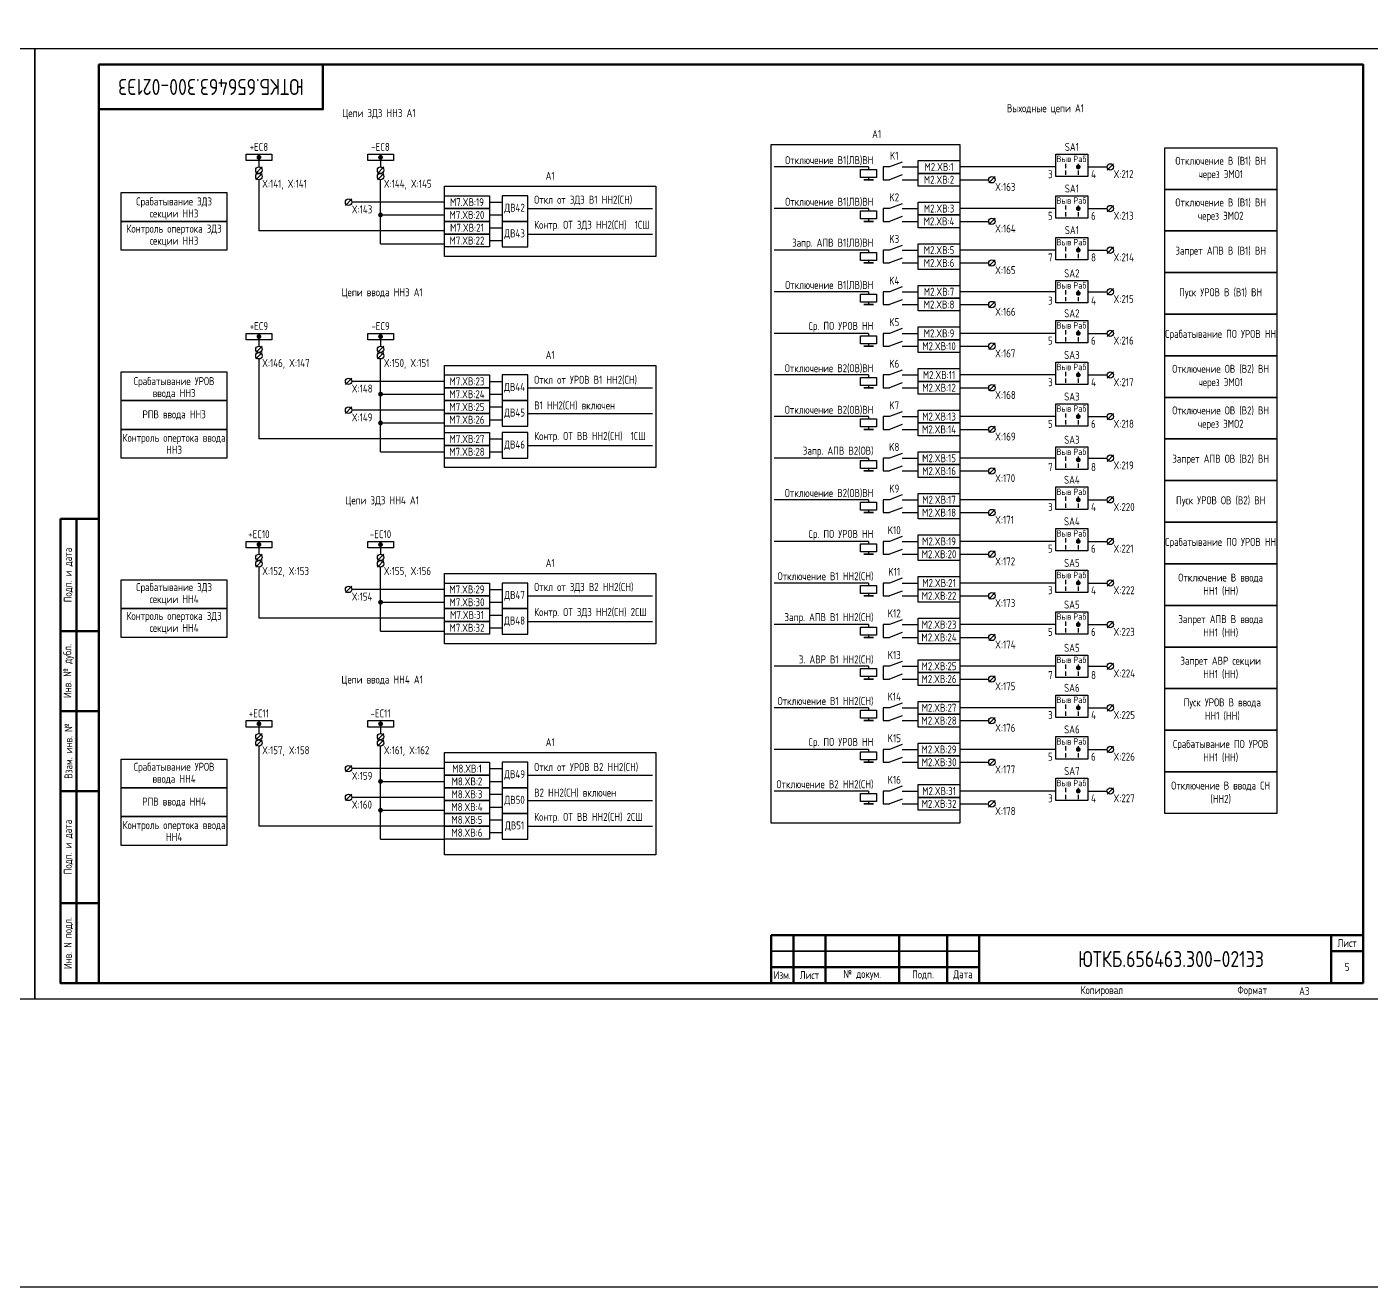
# Model space of a CAD drawing. Header units: millimetres. Extents: x -1117 to 4405, y -90 to 586.
# Drawn here: x 1677.5 to 2097.5, y -90 to 303.8 of the extents above; entities that cross this region are included whole.
import ezdxf

# ---------------------------------------------------------------- set-up
doc = ezdxf.new("R2010")
doc.units = ezdxf.units.MM
doc.styles.add('Gost_type_A', font='GOST_0.TTF')

# ---------------------------------------------------------------- blocks, each defined once
blk = doc.blocks.new('POINT')
at = {"const_width": 0.75}
blk.add_lwpolyline([(-0.375, 0, 1), (0.375, 0, 1)], format="xyb", close=True, dxfattribs=at)
blk = doc.blocks.new('Переключатель_положение')
for p, q in [((2, 1), (2, -0.34)), ((2, -1.14), (2, -2.49))]:
    blk.add_line(p, q)
blk = doc.blocks.new('Штамп угловой верхний')
at = {"lineweight": 50}
blk.add_lwpolyline([(0, 0), (70, 0), (70, -14), (0, -14)], close=True, dxfattribs=at)
blk = doc.blocks.new('Формат_А3')
blk.add_lwpolyline([(-420, 297), (0, 297), (0, 0), (-420, 0)], close=True)
at = {"lineweight": 50}
blk.add_lwpolyline([(-400, 292), (-5, 292), (-5, 5), (-400, 5)], close=True, dxfattribs=at)
blk = doc.blocks.new('Штамп левый нижний')
at = {"lineweight": 50}
for points in [[(-12, 145), (-7, 145), (-7, 110), (-12, 110)], [(-7, 145), (0, 145), (0, 110), (-7, 110)], [(-12, 110), (-7, 110), (-7, 85), (-12, 85)], [(-7, 110), (0, 110), (0, 85), (-7, 85)], [(-12, 85), (-7, 85), (-7, 60), (-12, 60)], [(-7, 85), (0, 85), (0, 60), (-7, 60)], [(-12, 60), (-7, 60), (-7, 25), (-12, 25)], [(-7, 60), (0, 60), (0, 25), (-7, 25)], [(-12, 25), (-7, 25), (-7, 0), (-12, 0)], [(-7, 25), (0, 25), (0, 0), (-7, 0)]]:
    blk.add_lwpolyline(points, close=True, dxfattribs=at)
at = {"char_height": 2.5, "attachment_point": 5, "rotation": 90, "style": 'Gost_type_A'}
for s, insert, width in [('Подп. и дата', (-9.5, 127.5), 35), ('Инв. № дубл.', (-9.5, 97.5), 25), ('Взам. инв. №', (-9.5, 72.5), 25), ('Подп. и дата', (-9.5, 42.5), 35), ('Инв. N подл.', (-9.5, 12.5), 25)]:
    blk.add_mtext(s, dxfattribs=dict(at, insert=insert, width=width))
blk = doc.blocks.new('Штамп малый нижний')
at = {"lineweight": 50}
for points in [[(-185, 15), (-178, 15), (-178, 5), (-185, 5)], [(-178, 15), (-168, 15), (-168, 5), (-178, 5)], [(-168, 15), (-145, 15), (-145, 5), (-168, 5)], [(-145, 15), (-130, 15), (-130, 5), (-145, 5)], [(-130, 15), (-120, 15), (-120, 5), (-130, 5)], [(-120, 15), (-10, 15), (-10, 0), (-120, 0)], [(-10, 15), (0, 15), (0, 10), (-10, 10)], [(-10, 10), (0, 10), (0, 0), (-10, 0)], [(-185, 5), (-178, 5), (-178, 0), (-185, 0)], [(-178, 5), (-168, 5), (-168, 0), (-178, 0)], [(-168, 5), (-145, 5), (-145, 0), (-168, 0)], [(-145, 5), (-130, 5), (-130, 0), (-145, 0)], [(-130, 5), (-120, 5), (-120, 0), (-130, 0)]]:
    blk.add_lwpolyline(points, close=True, dxfattribs=at)
for points in [[(-185, 15), (-178, 15), (-178, 10), (-185, 10)], [(-178, 15), (-168, 15), (-168, 10), (-178, 10)], [(-168, 15), (-145, 15), (-145, 10), (-168, 10)], [(-145, 15), (-130, 15), (-130, 10), (-145, 10)], [(-130, 15), (-120, 15), (-120, 10), (-130, 10)], [(-185, 10), (-178, 10), (-178, 5), (-185, 5)], [(-178, 10), (-168, 10), (-168, 5), (-178, 5)], [(-168, 10), (-145, 10), (-145, 5), (-168, 5)], [(-145, 10), (-130, 10), (-130, 5), (-145, 5)], [(-130, 10), (-120, 10), (-120, 5), (-130, 5)]]:
    blk.add_lwpolyline(points, close=True)
at = {"char_height": 2.5, "style": 'Gost_type_A'}
for s, insert, width, attachment_point in [('Лист', (-5, 12.5), 10, 5), ('Изм.', (-181.5, 2.5), 7, 5), ('Лист', (-173, 2.5), 10, 5), ('№ докум.', (-156.5, 2.5), 23, 5), ('Подп.', (-137.5, 2.5), 15, 5), ('Дата', (-125, 2.5), 10, 5), ('Копировал', (-75, -2.53), 13.1202, 6), ('Формат', (-30, -2.53), 13.1202, 6)]:
    blk.add_mtext(s, dxfattribs=dict(at, insert=insert, width=width, attachment_point=attachment_point))
blk = doc.blocks.new('Шинка')
blk.add_lwpolyline([(-4, 1), (4, 1), (4, -1), (-4, -1)], close=True)
blk.add_blockref('POINT', (0, 0))

msp = doc.modelspace()

# ---------------------------------------------------------------- linework, layer by layer
for p, q in [((1750, 263), (1750, 260)), ((1788, 263), (1788, 260)), ((2017.01, 261), (2015.01, 259)), ((1751, 260), (1749, 258)), ((1751, 258), (1749, 256)), ((1789, 260), (1787, 258)), ((1789, 258), (1787, 256)), ((1940.5, 260), (1911, 260)), ((1940.5, 260), (1940.5, 259.25)), ((1940.5, 256.75), (1940.5, 256)), ((1999, 260), (1969, 260)), ((1980.01, 257), (1978.01, 255)), ((1750, 256), (1750, 240)), ((1788, 236), (1788, 256)), ((1969, 256), (1978, 256)), ((1779, 250), (1777, 248)), ((1808, 249), (1779, 249)), ((1822, 249), (1826, 249)), ((2017.01, 248), (2015.01, 246)), ((1788, 245), (1808, 245)), ((1822, 245), (1826, 245)), ((1834, 247), (1873, 247)), ((1940.5, 247), (1911, 247)), ((1940.5, 247), (1940.5, 246.25)), ((1940.5, 243.75), (1940.5, 243)), ((1999, 247), (1969, 247)), ((1980.01, 244), (1978.01, 242)), ((1808, 240), (1750, 240)), ((1822, 241), (1826, 241)), ((1969, 243), (1978, 243)), ((1788, 236), (1808, 236)), ((1822, 237), (1826, 237)), ((1834, 239), (1873, 239)), ((1940.5, 234), (1911, 234)), ((1940.5, 234), (1940.5, 233.25)), ((1999, 234), (1969, 234)), ((1980.01, 231), (1978.01, 229)), ((2017.01, 235), (2015.01, 233)), ((1940.5, 230.75), (1940.5, 230)), ((1969, 230), (1978, 230)), ((1940.5, 221), (1911, 221)), ((1940.5, 221), (1940.5, 220.25)), ((1999, 221), (1969, 221)), ((2017.01, 222), (2015.01, 220)), ((1940.5, 217.75), (1940.5, 217)), ((1969, 217), (1978, 217)), ((1980.01, 218), (1978.01, 216)), ((1750, 207), (1750, 204)), ((1788, 207), (1788, 204)), ((1940.5, 208), (1911, 208)), ((1940.5, 208), (1940.5, 207.25)), ((1999, 208), (1969, 208)), ((2017.01, 209), (2015.01, 207)), ((1751, 204), (1749, 202)), ((1751, 202), (1749, 200)), ((1789, 204), (1787, 202)), ((1789, 202), (1787, 200)), ((1940.5, 204.75), (1940.5, 204)), ((1969, 204), (1978, 204)), ((1980.01, 205), (1978.01, 203)), ((1750, 200), (1750, 175)), ((1788, 171), (1788, 200)), ((1779, 194), (1777, 192)), ((1940.5, 195), (1911, 195)), ((1940.5, 195), (1940.5, 194.25)), ((1999, 195), (1969, 195)), ((2017.01, 196), (2015.01, 194)), ((1808, 193), (1779, 193)), ((1788, 189), (1808, 189)), ((1822, 193), (1826, 193)), ((1822, 189), (1826, 189)), ((1834, 191), (1873, 191)), ((1940.5, 191.75), (1940.5, 191)), ((1969, 191), (1978, 191)), ((1980.01, 192), (1978.01, 190)), ((1779, 185), (1777, 183)), ((1822, 185), (1826, 185)), ((1808, 184), (1779, 184)), ((1822, 181), (1826, 181)), ((1834, 183), (1873, 183)), ((1940.5, 182), (1911, 182)), ((1940.5, 182), (1940.5, 181.25)), ((1999, 182), (1969, 182)), ((2017.01, 183), (2015.01, 181)), ((1788, 180), (1808, 180)), ((1940.5, 178.75), (1940.5, 178)), ((1969, 178), (1978, 178)), ((1980.01, 179), (1978.01, 177)), ((1808, 175), (1750, 175)), ((1822, 175), (1826, 175)), ((1834, 173), (1873, 173)), ((1788, 171), (1808, 171)), ((1822, 171), (1826, 171)), ((1940.5, 169), (1911, 169)), ((1940.5, 169), (1940.5, 168.25)), ((1999, 169), (1969, 169)), ((2017.01, 170), (2015.01, 168)), ((1940.5, 165.75), (1940.5, 165)), ((1969, 165), (1978, 165)), ((1980.01, 166), (1978.01, 164)), ((1940.5, 156), (1911, 156)), ((1940.5, 156), (1940.5, 155.25)), ((1999, 156), (1969, 156)), ((2017.01, 157), (2015.01, 155)), ((1940.5, 152.75), (1940.5, 152)), ((1969, 152), (1978, 152)), ((1980.01, 153), (1978.01, 151)), ((1940.5, 143), (1911, 143)), ((1940.5, 143), (1940.5, 142.25)), ((1999, 143), (1969, 143)), ((2017.01, 144), (2015.01, 142)), ((1751, 139), (1749, 137)), ((1750, 142), (1750, 139)), ((1789, 139), (1787, 137)), ((1788, 142), (1788, 139)), ((1940.5, 139.75), (1940.5, 139)), ((1969, 139), (1978, 139)), ((1980.01, 140), (1978.01, 138)), ((1751, 137), (1749, 135)), ((1750, 135), (1750, 119)), ((1789, 137), (1787, 135)), ((1788, 115), (1788, 135)), ((2017.01, 131), (2015.01, 129)), ((1779, 129), (1777, 127)), ((1808, 128), (1779, 128)), ((1822, 128), (1826, 128)), ((1834, 126), (1873, 126)), ((1940.5, 130), (1911, 130)), ((1940.5, 130), (1940.5, 129.25)), ((1940.5, 126.75), (1940.5, 126)), ((1999, 130), (1969, 130)), ((1969, 126), (1978, 126)), ((1980.01, 127), (1978.01, 125)), ((1788, 124), (1808, 124)), ((1822, 124), (1826, 124)), ((1808, 119), (1750, 119)), ((1822, 120), (1826, 120)), ((1834, 118), (1873, 118)), ((2017.01, 118), (2015.01, 116)), ((1788, 115), (1808, 115)), ((1822, 116), (1826, 116)), ((1940.5, 117), (1911, 117)), ((1940.5, 117), (1940.5, 116.25)), ((1940.5, 113.75), (1940.5, 113)), ((1999, 117), (1969, 117)), ((1980.01, 114), (1978.01, 112)), ((1969, 113), (1978, 113)), ((2017.01, 105), (2015.01, 103)), ((1940.5, 104), (1911, 104)), ((1940.5, 104), (1940.5, 103.25)), ((1999, 104), (1969, 104)), ((1980.01, 101), (1978.01, 99)), ((1940.5, 100.75), (1940.5, 100)), ((1969, 100), (1978, 100)), ((1940.5, 91), (1911, 91)), ((1940.5, 91), (1940.5, 90.25)), ((1999, 91), (1969, 91)), ((2017.01, 92), (2015.01, 90)), ((1750, 86), (1750, 83)), ((1788, 86), (1788, 83)), ((1940.5, 87.75), (1940.5, 87)), ((1969, 87), (1978, 87)), ((1980.01, 88), (1978.01, 86)), ((1751, 83), (1749, 81)), ((1751, 81), (1749, 79)), ((1789, 83), (1787, 81)), ((1789, 81), (1787, 79)), ((1750, 79), (1750, 54)), ((1788, 50), (1788, 79)), ((1940.5, 78), (1911, 78)), ((1940.5, 78), (1940.5, 77.25)), ((1999, 78), (1969, 78)), ((2017.01, 79), (2015.01, 77)), ((1779, 73), (1777, 71)), ((1808, 72), (1779, 72)), ((1822, 72), (1826, 72)), ((1940.5, 74.75), (1940.5, 74)), ((1969, 74), (1978, 74)), ((1980.01, 75), (1978.01, 73)), ((1788, 68), (1808, 68)), ((1822, 68), (1826, 68)), ((1834, 70), (1873, 70)), ((1779, 64), (1777, 62)), ((1808, 63), (1779, 63)), ((1822, 64), (1826, 64)), ((1940.5, 65), (1911, 65)), ((1940.5, 65), (1940.5, 64.25)), ((1999, 65), (1969, 65)), ((2017, 66), (2015, 64)), ((1788, 59), (1808, 59)), ((1822, 60), (1826, 60)), ((1834, 62), (1873, 62)), ((1940.5, 61.75), (1940.5, 61)), ((1969, 61), (1978, 61)), ((1980, 62), (1978, 60)), ((1822, 56), (1826, 56)), ((1808, 54), (1750, 54)), ((1822, 52), (1826, 52)), ((1834, 54), (1873, 54)), ((1788, 50), (1808, 50))]:
    msp.add_line(p, q)
at = {"ltscale": 4.32}
for p, q in [((1951, 261.5), (1947, 260)), ((1951, 257.5), (1947, 256)), ((1951, 248.5), (1947, 247)), ((1951, 244.5), (1947, 243)), ((1951, 235.5), (1947, 234)), ((1951, 231.5), (1947, 230)), ((1951, 222.5), (1947, 221)), ((1951, 218.5), (1947, 217)), ((1951, 209.5), (1947, 208)), ((1951, 205.5), (1947, 204)), ((1951, 196.5), (1947, 195)), ((1951, 192.5), (1947, 191)), ((1951, 183.5), (1947, 182)), ((1951, 179.5), (1947, 178)), ((1951, 170.5), (1947, 169)), ((1951, 166.5), (1947, 165)), ((1951, 157.5), (1947, 156)), ((1951, 153.5), (1947, 152)), ((1951, 144.5), (1947, 143)), ((1951, 140.5), (1947, 139)), ((1951, 131.5), (1947, 130)), ((1951, 127.5), (1947, 126)), ((1951, 118.5), (1947, 117)), ((1951, 114.5), (1947, 113)), ((1951, 105.5), (1947, 104)), ((1951, 101.5), (1947, 100)), ((1951, 92.5), (1947, 91)), ((1951, 88.5), (1947, 87)), ((1951, 79.5), (1947, 78)), ((1951, 75.5), (1947, 74)), ((1951, 66.5), (1947, 65)), ((1951, 62.5), (1947, 61))]:
    msp.add_line(p, q, dxfattribs=at)
at = {"ltscale": 1.08}
for p, q in [((1947, 260), (1945, 260)), ((1945, 260), (1945, 256)), ((1951, 260), (1956, 260)), ((1945, 256), (1947, 256)), ((1951, 256), (1956, 256)), ((1947, 247), (1945, 247)), ((1945, 247), (1945, 243)), ((1951, 247), (1956, 247)), ((1945, 243), (1947, 243)), ((1951, 243), (1956, 243)), ((1947, 234), (1945, 234)), ((1945, 234), (1945, 230)), ((1951, 234), (1956, 234)), ((1945, 230), (1947, 230)), ((1951, 230), (1956, 230)), ((1947, 221), (1945, 221)), ((1945, 221), (1945, 217)), ((1951, 221), (1956, 221)), ((1945, 217), (1947, 217)), ((1951, 217), (1956, 217)), ((1947, 208), (1945, 208)), ((1945, 208), (1945, 204)), ((1951, 208), (1956, 208)), ((1945, 204), (1947, 204)), ((1951, 204), (1956, 204)), ((1947, 195), (1945, 195)), ((1945, 195), (1945, 191)), ((1951, 195), (1956, 195)), ((1945, 191), (1947, 191)), ((1951, 191), (1956, 191)), ((1947, 182), (1945, 182)), ((1945, 182), (1945, 178)), ((1951, 182), (1956, 182)), ((1945, 178), (1947, 178)), ((1951, 178), (1956, 178)), ((1947, 169), (1945, 169)), ((1945, 169), (1945, 165)), ((1951, 169), (1956, 169)), ((1945, 165), (1947, 165)), ((1951, 165), (1956, 165)), ((1947, 156), (1945, 156)), ((1945, 156), (1945, 152)), ((1951, 156), (1956, 156)), ((1945, 152), (1947, 152)), ((1951, 152), (1956, 152)), ((1947, 143), (1945, 143)), ((1945, 143), (1945, 139)), ((1951, 143), (1956, 143)), ((1945, 139), (1947, 139)), ((1951, 139), (1956, 139)), ((1947, 130), (1945, 130)), ((1945, 130), (1945, 126)), ((1945, 126), (1947, 126)), ((1951, 130), (1956, 130)), ((1951, 126), (1956, 126)), ((1947, 117), (1945, 117)), ((1945, 117), (1945, 113)), ((1951, 117), (1956, 117)), ((1945, 113), (1947, 113)), ((1951, 113), (1956, 113)), ((1947, 104), (1945, 104)), ((1945, 104), (1945, 100)), ((1951, 104), (1956, 104)), ((1945, 100), (1947, 100)), ((1951, 100), (1956, 100)), ((1947, 91), (1945, 91)), ((1945, 91), (1945, 87)), ((1951, 91), (1956, 91)), ((1945, 87), (1947, 87)), ((1951, 87), (1956, 87)), ((1947, 78), (1945, 78)), ((1945, 78), (1945, 74)), ((1951, 78), (1956, 78)), ((1945, 74), (1947, 74)), ((1951, 74), (1956, 74)), ((1947, 65), (1945, 65)), ((1945, 65), (1945, 61)), ((1951, 65), (1956, 65)), ((1945, 61), (1947, 61)), ((1951, 61), (1956, 61))]:
    msp.add_line(p, q, dxfattribs=at)
at = {"ltscale": 4}
for p, q in [((2009, 260), (2015.01, 260)), ((2009, 247), (2015.01, 247)), ((2009, 234), (2015.01, 234)), ((2009, 221), (2015.01, 221)), ((2009, 208), (2015.01, 208)), ((2009, 195), (2015.01, 195)), ((2009, 182), (2015.01, 182)), ((2009, 169), (2015.01, 169)), ((2009, 156), (2015.01, 156)), ((2009, 143), (2015.01, 143)), ((2009, 130), (2015.01, 130)), ((2009, 117), (2015.01, 117)), ((2009, 104), (2015.01, 104)), ((2009, 91), (2015.01, 91)), ((2009, 78), (2015.01, 78)), ((2009, 65), (2015, 65))]:
    msp.add_line(p, q, dxfattribs=at)
for points in [[(-1117.42, 586), (4404.54, 586), (4404.54, -90), (-1117.42, -90)], [(1910, 267), (1969, 267), (1969, 55), (1910, 55)], [(2033, 266), (2068, 266), (2068, 253), (2033, 253)], [(1956, 262), (1969, 262), (1969, 258), (1956, 258)], [(1999, 264), (2009, 264), (2009, 257), (1999, 257)], [(1943, 259.25), (1943, 256.75), (1938, 256.75), (1938, 259.25)], [(1956, 258), (1969, 258), (1969, 254), (1956, 254)], [(1740, 243), (1707, 243), (1707, 252), (1740, 252)], [(1808, 254), (1874, 254), (1874, 232), (1808, 232)], [(1942, 256), (1939, 256)], [(2033, 253), (2068, 253), (2068, 240), (2033, 240)], [(1808, 251), (1822, 251), (1822, 247), (1808, 247)], [(1956, 249), (1969, 249), (1969, 245), (1956, 245)], [(1999, 251), (2009, 251), (2009, 244), (1999, 244)], [(1808, 247), (1822, 247), (1822, 243), (1808, 243)], [(1943, 246.25), (1943, 243.75), (1938, 243.75), (1938, 246.25)], [(1956, 245), (1969, 245), (1969, 241), (1956, 241)], [(1740, 234), (1707, 234), (1707, 243), (1740, 243)], [(1808, 243), (1822, 243), (1822, 239), (1808, 239)], [(1942, 243), (1939, 243)], [(2033, 240), (2068, 240), (2068, 227), (2033, 227)], [(1808, 239), (1822, 239), (1822, 235), (1808, 235)], [(1956, 236), (1969, 236), (1969, 232), (1956, 232)], [(1999, 238), (2009, 238), (2009, 231), (1999, 231)], [(1943, 233.25), (1943, 230.75), (1938, 230.75), (1938, 233.25)], [(1956, 232), (1969, 232), (1969, 228), (1956, 228)], [(1942, 230), (1939, 230)], [(2033, 227), (2068, 227), (2068, 214), (2033, 214)], [(1956, 223), (1969, 223), (1969, 219), (1956, 219)], [(1999, 224.5), (2009, 224.5), (2009, 217.5), (1999, 217.5)], [(1943, 220.25), (1943, 217.75), (1938, 217.75), (1938, 220.25)], [(1956, 219), (1969, 219), (1969, 215), (1956, 215)], [(1942, 217), (1939, 217)], [(1999, 212), (2009, 212), (2009, 205), (1999, 205)], [(2033, 214), (2068, 214), (2068, 201), (2033, 201)], [(1943, 207.25), (1943, 204.75), (1938, 204.75), (1938, 207.25)], [(1956, 210), (1969, 210), (1969, 206), (1956, 206)], [(1956, 206), (1969, 206), (1969, 202), (1956, 202)], [(1942, 204), (1939, 204)], [(1808, 198), (1874, 198), (1874, 166.05), (1808, 166.05)], [(1999, 199), (2009, 199), (2009, 192), (1999, 192)], [(2033, 201), (2068, 201), (2068, 188), (2033, 188)], [(1740, 187), (1707, 187), (1707, 196), (1740, 196)], [(1808, 195), (1822, 195), (1822, 191), (1808, 191)], [(1943, 194.25), (1943, 191.75), (1938, 191.75), (1938, 194.25)], [(1956, 197), (1969, 197), (1969, 193), (1956, 193)], [(1808, 191), (1822, 191), (1822, 187), (1808, 187)], [(1942, 191), (1939, 191)], [(1956, 193), (1969, 193), (1969, 189), (1956, 189)], [(1740, 178), (1707, 178), (1707, 187), (1740, 187)], [(1808, 187), (1822, 187), (1822, 183), (1808, 183)], [(1999, 186), (2009, 186), (2009, 179), (1999, 179)], [(2033, 188), (2068, 188), (2068, 175), (2033, 175)], [(1808, 183), (1822, 183), (1822, 179), (1808, 179)], [(1943, 181.25), (1943, 178.75), (1938, 178.75), (1938, 181.25)], [(1956, 184), (1969, 184), (1969, 180), (1956, 180)], [(1740, 169), (1707, 169), (1707, 178), (1740, 178)], [(1808, 177), (1822, 177), (1822, 173), (1808, 173)], [(1942, 178), (1939, 178)], [(1956, 180), (1969, 180), (1969, 176), (1956, 176)], [(1808, 173), (1822, 173), (1822, 169), (1808, 169)], [(1999, 172.5), (2009, 172.5), (2009, 165.5), (1999, 165.5)], [(2033, 175), (2068, 175), (2068, 162), (2033, 162)], [(1943, 168.25), (1943, 165.75), (1938, 165.75), (1938, 168.25)], [(1956, 171), (1969, 171), (1969, 167), (1956, 167)], [(1942, 165), (1939, 165)], [(1956, 167), (1969, 167), (1969, 163), (1956, 163)], [(1999, 160), (2009, 160), (2009, 153), (1999, 153)], [(2033, 162), (2068, 162), (2068, 149), (2033, 149)], [(1956, 158), (1969, 158), (1969, 154), (1956, 154)], [(1943, 155.25), (1943, 152.75), (1938, 152.75), (1938, 155.25)], [(1942, 152), (1939, 152)], [(1956, 154), (1969, 154), (1969, 150), (1956, 150)], [(1999, 147), (2009, 147), (2009, 140), (1999, 140)], [(2033, 149), (2068, 149), (2068, 136), (2033, 136)], [(1956, 145), (1969, 145), (1969, 141), (1956, 141)], [(1943, 142.25), (1943, 139.75), (1938, 139.75), (1938, 142.25)], [(1942, 139), (1939, 139)], [(1956, 141), (1969, 141), (1969, 137), (1956, 137)], [(2033, 136), (2068, 136), (2068, 123), (2033, 123)], [(1740, 122), (1707, 122), (1707, 131), (1740, 131)], [(1808, 133), (1874, 133), (1874, 111), (1808, 111)], [(1956, 132), (1969, 132), (1969, 128), (1956, 128)], [(1999, 134), (2009, 134), (2009, 127), (1999, 127)], [(1808, 130), (1822, 130), (1822, 126), (1808, 126)], [(1808, 126), (1822, 126), (1822, 122), (1808, 122)], [(1943, 129.25), (1943, 126.75), (1938, 126.75), (1938, 129.25)], [(1942, 126), (1939, 126)], [(1956, 128), (1969, 128), (1969, 124), (1956, 124)], [(1740, 113), (1707, 113), (1707, 122), (1740, 122)], [(1808, 122), (1822, 122), (1822, 118), (1808, 118)], [(2033, 123), (2068, 123), (2068, 110), (2033, 110)], [(1808, 118), (1822, 118), (1822, 114), (1808, 114)], [(1956, 119), (1969, 119), (1969, 115), (1956, 115)], [(1999, 121), (2009, 121), (2009, 114), (1999, 114)], [(1943, 116.25), (1943, 113.75), (1938, 113.75), (1938, 116.25)], [(1956, 115), (1969, 115), (1969, 111), (1956, 111)], [(1942, 113), (1939, 113)], [(2033, 110), (2068, 110), (2068, 97), (2033, 97)], [(1956, 106), (1969, 106), (1969, 102), (1956, 102)], [(1999, 107.5), (2009, 107.5), (2009, 100.5), (1999, 100.5)], [(1943, 103.25), (1943, 100.75), (1938, 100.75), (1938, 103.25)], [(1956, 102), (1969, 102), (1969, 98), (1956, 98)], [(1942, 100), (1939, 100)], [(2033, 97), (2068, 97), (2068, 84), (2033, 84)], [(1956, 93), (1969, 93), (1969, 89), (1956, 89)], [(1999, 95), (2009, 95), (2009, 88), (1999, 88)], [(1943, 90.25), (1943, 87.75), (1938, 87.75), (1938, 90.25)], [(1956, 89), (1969, 89), (1969, 85), (1956, 85)], [(1942, 87), (1939, 87)], [(2033, 84), (2068, 84), (2068, 71), (2033, 71)], [(1956, 80), (1969, 80), (1969, 76), (1956, 76)], [(1999, 82), (2009, 82), (2009, 75), (1999, 75)], [(1808, 77), (1874, 77), (1874, 45.05), (1808, 45.05)], [(1943, 77.25), (1943, 74.75), (1938, 74.75), (1938, 77.25)], [(1956, 76), (1969, 76), (1969, 72), (1956, 72)], [(1740, 66), (1707, 66), (1707, 75), (1740, 75)], [(1808, 74), (1822, 74), (1822, 70), (1808, 70)], [(1942, 74), (1939, 74)], [(1808, 70), (1822, 70), (1822, 66), (1808, 66)], [(1999, 69), (2009, 69), (2009, 62), (1999, 62)], [(2033, 71), (2068, 71), (2068, 58), (2033, 58)], [(1740, 57), (1707, 57), (1707, 66), (1740, 66)], [(1808, 66), (1822, 66), (1822, 62), (1808, 62)], [(1943, 64.25), (1943, 61.75), (1938, 61.75), (1938, 64.25)], [(1956, 67), (1969, 67), (1969, 63), (1956, 63)], [(1956, 63), (1969, 63), (1969, 59), (1956, 59)], [(1808, 62), (1822, 62), (1822, 58), (1808, 58)], [(1942, 61), (1939, 61)], [(1740, 48), (1707, 48), (1707, 57), (1740, 57)], [(1808, 58), (1822, 58), (1822, 54), (1808, 54)], [(1808, 54), (1822, 54), (1822, 50), (1808, 50)]]:
    msp.add_lwpolyline(points, close=True)
for points in [[(1826, 243), (1834, 243), (1834, 251), (1826, 251)], [(1826, 235), (1834, 235), (1834, 243), (1826, 243)], [(1826, 187), (1834, 187), (1834, 195), (1826, 195)], [(1826, 179), (1834, 179), (1834, 187), (1826, 187)], [(1826, 169), (1834, 169), (1834, 177), (1826, 177)], [(1826, 122), (1834, 122), (1834, 130), (1826, 130)], [(1826, 114), (1834, 114), (1834, 122), (1826, 122)], [(1826, 66), (1834, 66), (1834, 74), (1826, 74)], [(1826, 58), (1834, 58), (1834, 66), (1826, 66)], [(1826, 50), (1834, 50), (1834, 58), (1826, 58)]]:
    msp.add_lwpolyline(points, close=True, dxfattribs=at)
for centre in [(2016.01, 260), (1750, 259), (1750, 257), (1788, 259), (1788, 257), (1979.01, 256), (1778, 249), (2016.01, 247), (1979.01, 243), (1979.01, 230), (2016.01, 234), (2016.01, 221), (1979.01, 217), (2016.01, 208), (1750, 203), (1750, 201), (1788, 203), (1788, 201), (1979.01, 204), (1778, 193), (2016.01, 195), (1979.01, 191), (1778, 184), (2016.01, 182), (1979.01, 178), (2016.01, 169), (1979.01, 165), (2016.01, 156), (1979.01, 152), (2016.01, 143), (1750, 138), (1788, 138), (1979.01, 139), (1750, 136), (1788, 136), (2016.01, 130), (1778, 128), (1979.01, 126), (2016.01, 117), (1979.01, 113), (2016.01, 104), (1979.01, 100), (2016.01, 91), (1979.01, 87), (1750, 82), (1750, 80), (1788, 82), (1788, 80), (2016.01, 78), (1778, 72), (1979.01, 74), (1778, 63), (2016, 65), (1979, 61)]:
    msp.add_circle(centre, 1)

# ---------------------------------------------------------------- block references
at = {"color": 1}
for name, p in [('Формат_А3', (1680, 0)), ('Формат_А3', (2100, 0)), ('Штамп левый нижний', (1700, 5)), ('Штамп малый нижний', (2095, 5))]:
    msp.add_blockref(name, p, dxfattribs=at)
for name, p in [('Штамп угловой верхний', (1700, 292)), ('Шинка', (1750, 263)), ('Шинка', (1788, 263)), ('Переключатель_положение', (2000, 260)), ('POINT', (2006, 260)), ('Переключатель_положение', (2004, 260)), ('Переключатель_положение', (2000, 247)), ('Переключатель_положение', (2004, 247)), ('POINT', (1788, 245)), ('POINT', (2006, 247)), ('Переключатель_положение', (2000, 234)), ('POINT', (2006, 234)), ('Переключатель_положение', (2004, 234)), ('Переключатель_положение', (2000, 220.5)), ('POINT', (2006, 220.5)), ('Переключатель_положение', (2004, 220.5)), ('Шинка', (1750, 207)), ('Шинка', (1788, 207)), ('Переключатель_положение', (2000, 208)), ('POINT', (2006, 208)), ('Переключатель_положение', (2004, 208)), ('Переключатель_положение', (2000, 195)), ('POINT', (2006, 195)), ('Переключатель_положение', (2004, 195)), ('POINT', (1788, 189)), ('POINT', (1788, 180)), ('Переключатель_положение', (2000, 182)), ('POINT', (2006, 182)), ('Переключатель_положение', (2004, 182)), ('Переключатель_положение', (2000, 168.5)), ('POINT', (2006, 168.5)), ('Переключатель_положение', (2004, 168.5)), ('Переключатель_положение', (2000, 156)), ('POINT', (2006, 156)), ('Переключатель_положение', (2004, 156)), ('Шинка', (1750, 142)), ('Шинка', (1788, 142)), ('Переключатель_положение', (2000, 143)), ('POINT', (2006, 143)), ('Переключатель_положение', (2004, 143)), ('Переключатель_положение', (2000, 130)), ('POINT', (2006, 130)), ('Переключатель_положение', (2004, 130)), ('POINT', (1788, 124)), ('Переключатель_положение', (2000, 117)), ('POINT', (2006, 117)), ('Переключатель_положение', (2004, 117)), ('Переключатель_положение', (2000, 103.5)), ('POINT', (2006, 103.5)), ('Переключатель_положение', (2004, 103.5)), ('Переключатель_положение', (2000, 91)), ('POINT', (2006, 91)), ('Переключатель_положение', (2004, 91)), ('Шинка', (1750, 86)), ('Шинка', (1788, 86)), ('Переключатель_положение', (2000, 78)), ('POINT', (2006, 78)), ('Переключатель_положение', (2004, 78)), ('POINT', (1788, 68)), ('Переключатель_положение', (2000, 65)), ('POINT', (2006, 65)), ('Переключатель_положение', (2004, 65)), ('POINT', (1788, 59))]:
    msp.add_blockref(name, p)

# ---------------------------------------------------------------- texts
at = {"insert": (1735, 285), "char_height": 5, "width": 70, "attachment_point": 5, "rotation": 180, "style": 'Gost_type_A'}
msp.add_mtext('ЮТКБ.656463.300-021Э3', dxfattribs=at)
at = {"lineweight": 25, "insert": (1787.5, 276.5), "char_height": 2.5, "width": 145, "attachment_point": 5, "line_spacing_factor": 0.9, "style": 'Gost_type_A'}
msp.add_mtext('Цепи ЗДЗ НН3 А1', dxfattribs=at)
at = {"char_height": 2.5, "line_spacing_factor": 0.9, "style": 'Gost_type_A'}
for s, insert, width, attachment_point in [('Выходные цепи А1', (1995.75, 278), 197.5, 5), ('A1', (1943, 269), 66, 8), ('A1', (1841, 256), 66, 8), ('X:212', (2017.01, 259), 8, 1), ('X:141, X:141', (1751, 256), 16, 1), ('X:144, X:145', (1789, 256), 16, 1), ('X:163', (1980.01, 255), 8, 1), ('Срабатывание ЗДЗ секции НН3', (1723.5, 247), 33, 5), ('X:143', (1779, 248), 8, 1), ('X:213', (2017.01, 246), 8, 1), ('Контроль опертока ЗДЗ секции НН3', (1723.5, 238.5), 33, 5), ('X:164', (1980.01, 242), 8, 1), ('X:214', (2017.01, 233), 8, 1), ('X:165', (1980.01, 229), 8, 1), ('Цепи ввода НН3 А1', (1788.5, 220.5), 145, 5), ('X:215', (2017.01, 220), 8, 1), ('X:166', (1980.01, 216), 8, 1), ('X:216', (2017.01, 207), 8, 1), ('A1', (1841, 200), 66, 8), ('X:167', (1980.01, 203), 8, 1), ('X:146, X:147', (1751, 200), 16, 1), ('X:150, X:151', (1789, 200), 16, 1), ('Срабатывание УРОВ ввода НН3', (1723.5, 191), 33, 5), ('X:217', (2017.01, 194), 8, 1), ('X:148', (1779, 192), 8, 1), ('X:168', (1980.01, 190), 8, 1), ('РПВ ввода НН3', (1723.5, 182.5), 33, 5), ('X:149', (1779, 183), 8, 1), ('X:218', (2017.01, 181), 8, 1), ('Контроль опертока ввода НН3', (1723.5, 173.5), 33, 5), ('X:169', (1980.01, 177), 8, 1), ('X:219', (2017.01, 168), 8, 1), ('X:170', (1980.01, 164), 8, 1), ('Цепи ЗДЗ НН4 А1', (1788.5, 155.5), 145, 5), ('X:220', (2017.01, 155), 8, 1), ('X:171', (1980.01, 151), 8, 1), ('X:221', (2017.01, 142), 8, 1), ('X:152, X:153', (1751, 135), 16, 1), ('X:155, X:156', (1789, 135), 16, 1), ('A1', (1841, 135), 66, 8), ('X:172', (1980.01, 138), 8, 1), ('Срабатывание ЗДЗ секции НН4', (1723.5, 126.5), 33, 5), ('X:154', (1779, 127), 8, 1), ('X:222', (2017.01, 129), 8, 1), ('X:173', (1980.01, 125), 8, 1), ('Контроль опертока ЗДЗ секции НН4', (1723.5, 117.5), 33, 5), ('X:223', (2017.01, 116), 8, 1), ('X:174', (1980.01, 112), 8, 1), ('Цепи ввода НН4 А1', (1788.5, 99.5), 145, 5), ('X:224', (2017.01, 103), 8, 1), ('X:175', (1980.01, 99), 8, 1), ('X:225', (2017.01, 90), 8, 1), ('X:176', (1980.01, 86), 8, 1), ('A1', (1841, 79), 66, 8), ('X:157, X:158', (1751, 79), 16, 1), ('X:161, X:162', (1789, 79), 16, 1), ('X:226', (2017.01, 77), 8, 1), ('Срабатывание УРОВ ввода НН4', (1723.5, 70.5), 33, 5), ('X:177', (1980.01, 73), 8, 1), ('X:159', (1779, 71), 8, 1), ('X:227', (2017, 64), 8, 1), ('РПВ ввода НН4', (1723.5, 61.5), 33, 5), ('X:160', (1779, 62), 8, 1), ('X:178', (1980, 60), 8, 1), ('Контроль опертока ввода НН4', (1723.5, 52.5), 33, 5)]:
    msp.add_mtext(s, dxfattribs=dict(at, insert=insert, width=width, attachment_point=attachment_point))
at = {"style": 'Gost_type_A'}
for s, insert, char_height, width, attachment_point in [('+EC8', (1750, 265), 2.5, 10, 8), ('-EC8', (1788, 265), 2.5, 10, 8), ('K1', (1948.5, 263.5), 2.5, 5, 5), ('SA1', (2004, 265), 2.5, 10, 8), ('Отключение В1(ЛВ)ВН', (1942, 262), 2.5, 31.0015, 6), ('M2.XВ:1', (1962.5, 260), 2.5, 13, 5), ('Выв', (2001.5, 262.5), 2, 5, 5), ('Раб', (2006.5, 262.5), 2, 5, 5), ('Отключение В (В1) ВН\\Pчерез ЭМО1', (2050.5, 259.5), 2.5, 34.9988, 5), ('M2.XВ:2', (1962.5, 256), 2.5, 13, 5), ('3', (1998, 258.98), 2.5, 5, 3), ('4', (2010, 258.98), 2.5, 5, 1), ('SA1', (2004, 252), 2.5, 10, 8), ('M7.XВ:19', (1815, 249), 2.5, 14, 5), ('ДВ42', (1829.88, 247), 2.5, 7.7588, 5), ('Откл от ЗДЗ В1 НН2(СН)', (1836, 248), 2.5, 31.6806, 7), ('Отключение В1(ЛВ)ВН', (1942, 249), 2.5, 31.0015, 6), ('K2', (1948.5, 250.5), 2.5, 5, 5), ('M2.XВ:3', (1962.5, 247), 2.5, 13, 5), ('Выв', (2001.5, 249.5), 2, 5, 5), ('Раб', (2006.5, 249.5), 2, 5, 5), ('Отключение В (В1) ВН\\Pчерез ЭМО2', (2050.5, 246.5), 2.5, 34.9988, 5), ('M7.XВ:20', (1815, 245), 2.5, 14, 5), ('M2.XВ:4', (1962.5, 243), 2.5, 13, 5), ('5', (1998, 245.98), 2.5, 5, 3), ('6', (2010, 245.98), 2.5, 5, 1), ('M7.XВ:21', (1815, 241), 2.5, 14, 5), ('ДВ43', (1829.88, 239), 2.5, 7.7588, 5), ('Контр. ОТ ЗДЗ НН2(СН)  1СШ', (1836, 240), 2.5, 37.6302, 7), ('SA1', (2004, 239), 2.5, 10, 8), ('M7.XВ:22', (1815, 237), 2.5, 14, 5), ('Запр. АПВ В1(ЛВ)ВН', (1942, 236), 2.5, 31.0015, 6), ('K3', (1948.5, 237.5), 2.5, 5, 5), ('M2.XВ:5', (1962.5, 234), 2.5, 13, 5), ('Выв', (2001.5, 236.5), 2, 5, 5), ('Раб', (2006.5, 236.5), 2, 5, 5), ('Запрет АПВ В (В1) ВН', (2050.5, 233.5), 2.5, 34.9988, 5), ('M2.XВ:6', (1962.5, 230), 2.5, 13, 5), ('7', (1998, 232.98), 2.5, 5, 3), ('8', (2010, 232.98), 2.5, 5, 1), ('SA2', (2004, 225.5), 2.5, 10, 8), ('    Отключение В1(ЛВ)ВН', (1942, 223), 2.5, 31.0015, 6), ('K4', (1948.5, 224.5), 2.5, 5, 5), ('Выв', (2001.5, 223), 2, 5, 5), ('Раб', (2006.5, 223), 2, 5, 5), ('M2.XВ:7', (1962.5, 221), 2.5, 13, 5), ('3', (1998, 219.48), 2.5, 5, 3), ('4', (2010, 219.48), 2.5, 5, 1), ('Пуск УРОВ В (В1) ВН', (2050.5, 220.5), 2.5, 34.9988, 5), ('M2.XВ:8', (1962.5, 217), 2.5, 13, 5), ('SA2', (2004, 213), 2.5, 10, 8), ('+EC9', (1750, 209), 2.5, 10, 8), ('-EC9', (1788, 209), 2.5, 10, 8), ('  Ср. ПО УРОВ НН', (1942, 210), 2.5, 31.0015, 6), ('K5', (1948.5, 211.5), 2.5, 5, 5), ('Выв', (2001.5, 210.5), 2, 5, 5), ('Раб', (2006.5, 210.5), 2, 5, 5), ('M2.XВ:9', (1962.5, 208), 2.5, 13, 5), ('5', (1998, 206.98), 2.5, 5, 3), ('6', (2010, 206.98), 2.5, 5, 1), ('\\pxsm1;{\\C0;Срабатывание ПО УРОВ НН}', (2050.5, 207.5), 2.5, 34.9988, 5), ('M2.XВ:10', (1962.5, 204), 2.5, 13, 5), ('SA3', (2004, 200), 2.5, 10, 8), ('Отключение В2(ОВ)ВН    ', (1942, 197), 2.5, 31.0015, 6), ('K6', (1948.5, 198.5), 2.5, 5, 5), ('Выв', (2001.5, 197.5), 2, 5, 5), ('Раб', (2006.5, 197.5), 2, 5, 5), ('Отключение ОВ (В2) ВН\\Pчерез ЭМО1', (2050.5, 194.5), 2.5, 34.9988, 5), ('M7.XВ:23', (1815, 193), 2.5, 14, 5), ('Откл от УРОВ В1 НН2(СН)', (1836, 192), 2.5, 32.7383, 7), ('M2.XВ:11', (1962.5, 195), 2.5, 13, 5), ('3', (1998, 193.98), 2.5, 5, 3), ('4', (2010, 193.98), 2.5, 5, 1), ('M7.XВ:24', (1815, 189), 2.5, 14, 5), ('ДВ44', (1829.88, 191), 2.5, 7.7588, 5), ('M2.XВ:12', (1962.5, 191), 2.5, 13, 5), ('SA3', (2004, 187), 2.5, 10, 8), ('M7.XВ:25', (1815, 185), 2.5, 14, 5), ('В1 НН2(СН) включен', (1836, 184), 2.5, 27.8465, 7), ('Отключение В2(ОВ)ВН', (1942, 184), 2.5, 31.0015, 6), ('K7', (1948.5, 185.5), 2.5, 5, 5), ('Выв', (2001.5, 184.5), 2, 5, 5), ('Раб', (2006.5, 184.5), 2, 5, 5), ('Отключение ОВ (В2) ВН\\Pчерез ЭМО2', (2050.5, 181.5), 2.5, 34.9988, 5), ('M7.XВ:26', (1815, 181), 2.5, 14, 5), ('ДВ45', (1829.88, 183), 2.5, 7.7588, 5), ('M2.XВ:13', (1962.5, 182), 2.5, 13, 5), ('5', (1998, 180.98), 2.5, 5, 3), ('6', (2010, 180.98), 2.5, 5, 1), ('Контр. ОТ ВВ НН2(СН)  1СШ', (1836, 174), 2.5, 33.6829, 7), ('M2.XВ:14', (1962.5, 178), 2.5, 13, 5), ('M7.XВ:28', (1815, 171), 2.5, 14, 5), ('M7.XВ:27', (1815, 175), 2.5, 14, 5), ('ДВ46', (1829.88, 173), 2.5, 7.7588, 5), ('Запр. АПВ В2(ОВ)', (1942, 171), 2.5, 31.0015, 6), ('K8', (1948.5, 172.5), 2.5, 5, 5), ('SA3', (2004, 173.5), 2.5, 10, 8), ('M2.XВ:15', (1962.5, 169), 2.5, 13, 5), ('Выв', (2001.5, 171), 2, 5, 5), ('Раб', (2006.5, 171), 2, 5, 5), ('Запрет АПВ ОВ (В2) ВН', (2050.5, 168.5), 2.5, 34.9988, 5), ('M2.XВ:16', (1962.5, 165), 2.5, 13, 5), ('7', (1998, 167.48), 2.5, 5, 3), ('8', (2010, 167.48), 2.5, 5, 1), (' Отключение В2(ОВ)ВН', (1942, 158), 2.5, 31.0015, 6), ('K9', (1948.5, 159.5), 2.5, 5, 5), ('SA4', (2004, 161), 2.5, 10, 8), ('M2.XВ:17', (1962.5, 156), 2.5, 13, 5), ('Выв', (2001.5, 158.5), 2, 5, 5), ('Раб', (2006.5, 158.5), 2, 5, 5), ('Пуск УРОВ ОВ (В2) ВН', (2050.5, 155.5), 2.5, 34.9988, 5), ('M2.XВ:18', (1962.5, 152), 2.5, 13, 5), ('3', (1998, 154.98), 2.5, 5, 3), ('4', (2010, 154.98), 2.5, 5, 1), ('K10', (1948.5, 146.5), 2.5, 5, 5), ('SA4', (2004, 148), 2.5, 10, 8), ('+EC10', (1750, 144), 2.5, 10, 8), ('-EC10', (1788, 144), 2.5, 10, 8), (' Ср. ПО УРОВ НН', (1942, 145), 2.5, 31.0015, 6), ('M2.XВ:19', (1962.5, 143), 2.5, 13, 5), ('Выв', (2001.5, 145.5), 2, 5, 5), ('Раб', (2006.5, 145.5), 2, 5, 5), ('\\pxsm1;{\\C0;Срабатывание ПО УРОВ НН}', (2050.5, 142.5), 2.5, 34.9988, 5), ('M2.XВ:20', (1962.5, 139), 2.5, 13, 5), ('5', (1998, 141.98), 2.5, 5, 3), ('6', (2010, 141.98), 2.5, 5, 1), ('K11', (1948.5, 133.5), 2.5, 5, 5), ('SA5', (2004, 135), 2.5, 10, 8), ('Откл от ЗДЗ В2 НН2(СН)', (1836, 127), 2.5, 35.54, 7), ('Отключение В1 НН2(СН)', (1942, 132), 2.5, 31.0015, 6), ('M2.XВ:21', (1962.5, 130), 2.5, 13, 5), ('Выв', (2001.5, 132.5), 2, 5, 5), ('Раб', (2006.5, 132.5), 2, 5, 5), ('Отключение В ввода \\PНН1 (НН)', (2050.5, 129.5), 2.5, 34.9988, 5), ('M7.XВ:29', (1815, 128), 2.5, 14, 5), ('ДВ47', (1829.88, 126), 2.5, 7.7588, 5), ('M2.XВ:22', (1962.5, 126), 2.5, 13, 5), ('3', (1998, 128.98), 2.5, 5, 3), ('4', (2010, 128.98), 2.5, 5, 1), ('M7.XВ:30', (1815, 124), 2.5, 14, 5), ('Контр. ОТ ЗДЗ НН2(СН) 2СШ', (1836, 119), 2.5, 35.4073, 7), ('SA5', (2004, 122), 2.5, 10, 8), ('M7.XВ:31', (1815, 120), 2.5, 14, 5), ('ДВ48', (1829.88, 118), 2.5, 7.7588, 5), (' Запр. АПВ В1 НН2(СН)', (1942, 119), 2.5, 31.0015, 6), ('K12', (1948.5, 120.5), 2.5, 5, 5), ('M2.XВ:23', (1962.5, 117), 2.5, 13, 5), ('Выв', (2001.5, 119.5), 2, 5, 5), ('Раб', (2006.5, 119.5), 2, 5, 5), ('{\\C0;Запрет АПВ }В ввода \\PНН1 (НН)', (2050.5, 116.5), 2.5, 34.9988, 5), ('M7.XВ:32', (1815, 116), 2.5, 14, 5), ('M2.XВ:24', (1962.5, 113), 2.5, 13, 5), ('5', (1998, 115.98), 2.5, 5, 3), ('6', (2010, 115.98), 2.5, 5, 1), ('SA5', (2004, 108.5), 2.5, 10, 8), (' З. АВР В1 НН2(СН)', (1942, 106), 2.5, 31.0015, 6), ('K13', (1948.5, 107.5), 2.5, 5, 5), ('M2.XВ:25', (1962.5, 104), 2.5, 13, 5), ('Выв', (2001.5, 106), 2, 5, 5), ('Раб', (2006.5, 106), 2, 5, 5), ('{\\C0;Запрет АВР }секции \\PНН1 (НН)', (2050.5, 103.5), 2.5, 34.9988, 5), ('M2.XВ:26', (1962.5, 100), 2.5, 13, 5), ('7', (1998, 102.48), 2.5, 5, 3), ('8', (2010, 102.48), 2.5, 5, 1), ('SA6', (2004, 96), 2.5, 10, 8), ('Отключение В1 НН2(СН)', (1942, 93), 2.5, 31.0015, 6), ('K14', (1948.5, 94.5), 2.5, 5, 5), ('Выв', (2001.5, 93.5), 2, 5, 5), ('Раб', (2006.5, 93.5), 2, 5, 5), ('{\\C0;Пуск УРОВ }В ввода \\PНН1 (НН)', (2051, 90.5), 2.5, 35.9988, 5), ('+EC11', (1750, 88), 2.5, 10, 8), ('-EC11', (1788, 88), 2.5, 10, 8), ('M2.XВ:28', (1962.5, 87), 2.5, 13, 5), ('M2.XВ:27', (1962.5, 91), 2.5, 13, 5), ('3', (1998, 89.98), 2.5, 5, 3), ('4', (2010, 89.98), 2.5, 5, 1), ('SA6', (2004, 83), 2.5, 10, 8), ('Ср. ПО УРОВ НН', (1942, 80), 2.5, 31.0015, 6), ('K15', (1948.5, 81.5), 2.5, 5, 5), ('Выв', (2001.5, 80.5), 2, 5, 5), ('Раб', (2006.5, 80.5), 2, 5, 5), ('\\pxsm1;{\\C0;Срабатывание ПО УРОВ \\PНН1 (НН)}', (2050.5, 77.5), 2.5, 34.9988, 5), ('M2.XВ:29', (1962.5, 78), 2.5, 13, 5), ('5', (1998, 76.98), 2.5, 5, 3), ('6', (2010, 76.98), 2.5, 5, 1), ('M8.XВ:1', (1815, 72), 2.5, 14, 5), ('ДВ49', (1829.88, 70), 2.5, 7.7588, 5), ('{\\C256;Откл от УРОВ В2 НН2(СН)}', (1836, 71), 2.5, 34.1666, 7), ('M2.XВ:30', (1962.5, 74), 2.5, 13, 5), ('SA7', (2004, 70), 2.5, 10, 8), ('M8.XВ:2', (1815, 68), 2.5, 14, 5), ('   Отключение В2 НН2(СН)', (1942, 67), 2.5, 34.1671, 6), ('K16', (1948.5, 68.5), 2.5, 5, 5), ('Выв', (2001.5, 67.5), 2, 5, 5), ('Раб', (2006.5, 67.5), 2, 5, 5), ('Отключение В ввода СН (НН2)', (2050.5, 64.5), 2.5, 34.9988, 5), ('M8.XВ:3', (1815, 64), 2.5, 14, 5), ('ДВ50', (1829.88, 62), 2.5, 7.7588, 5), ('В2 НН2(СН) включен', (1836, 63), 2.5, 44.8565, 7), ('M2.XВ:31', (1962.5, 65), 2.5, 13, 5), ('3', (1998, 63.98), 2.5, 5, 3), ('4', (2010, 63.98), 2.5, 5, 1), ('M8.XВ:4', (1815, 60), 2.5, 14, 5), ('M2.XВ:32', (1962.5, 61), 2.5, 13, 5), ('M8.XВ:5', (1815, 56), 2.5, 14, 5), ('ДВ51', (1829.88, 54), 2.5, 7.7588, 5), ('Контр. ОТ ВВ НН2(СН) 2СШ', (1836, 55), 2.5, 34.989, 7), ('M8.XВ:6', (1815, 52), 2.5, 14, 5), ('ЮТКБ.656463.300-021Э3', (2035, 12.5), 5, 120, 5), ('5', (2090, 10), 2.5, 10, 5), ('A3', (2075, 2.5), 2.5, 20, 4)]:
    msp.add_mtext(s, dxfattribs=dict(at, insert=insert, char_height=char_height, width=width, attachment_point=attachment_point))

doc.saveas('drawing.dxf')
